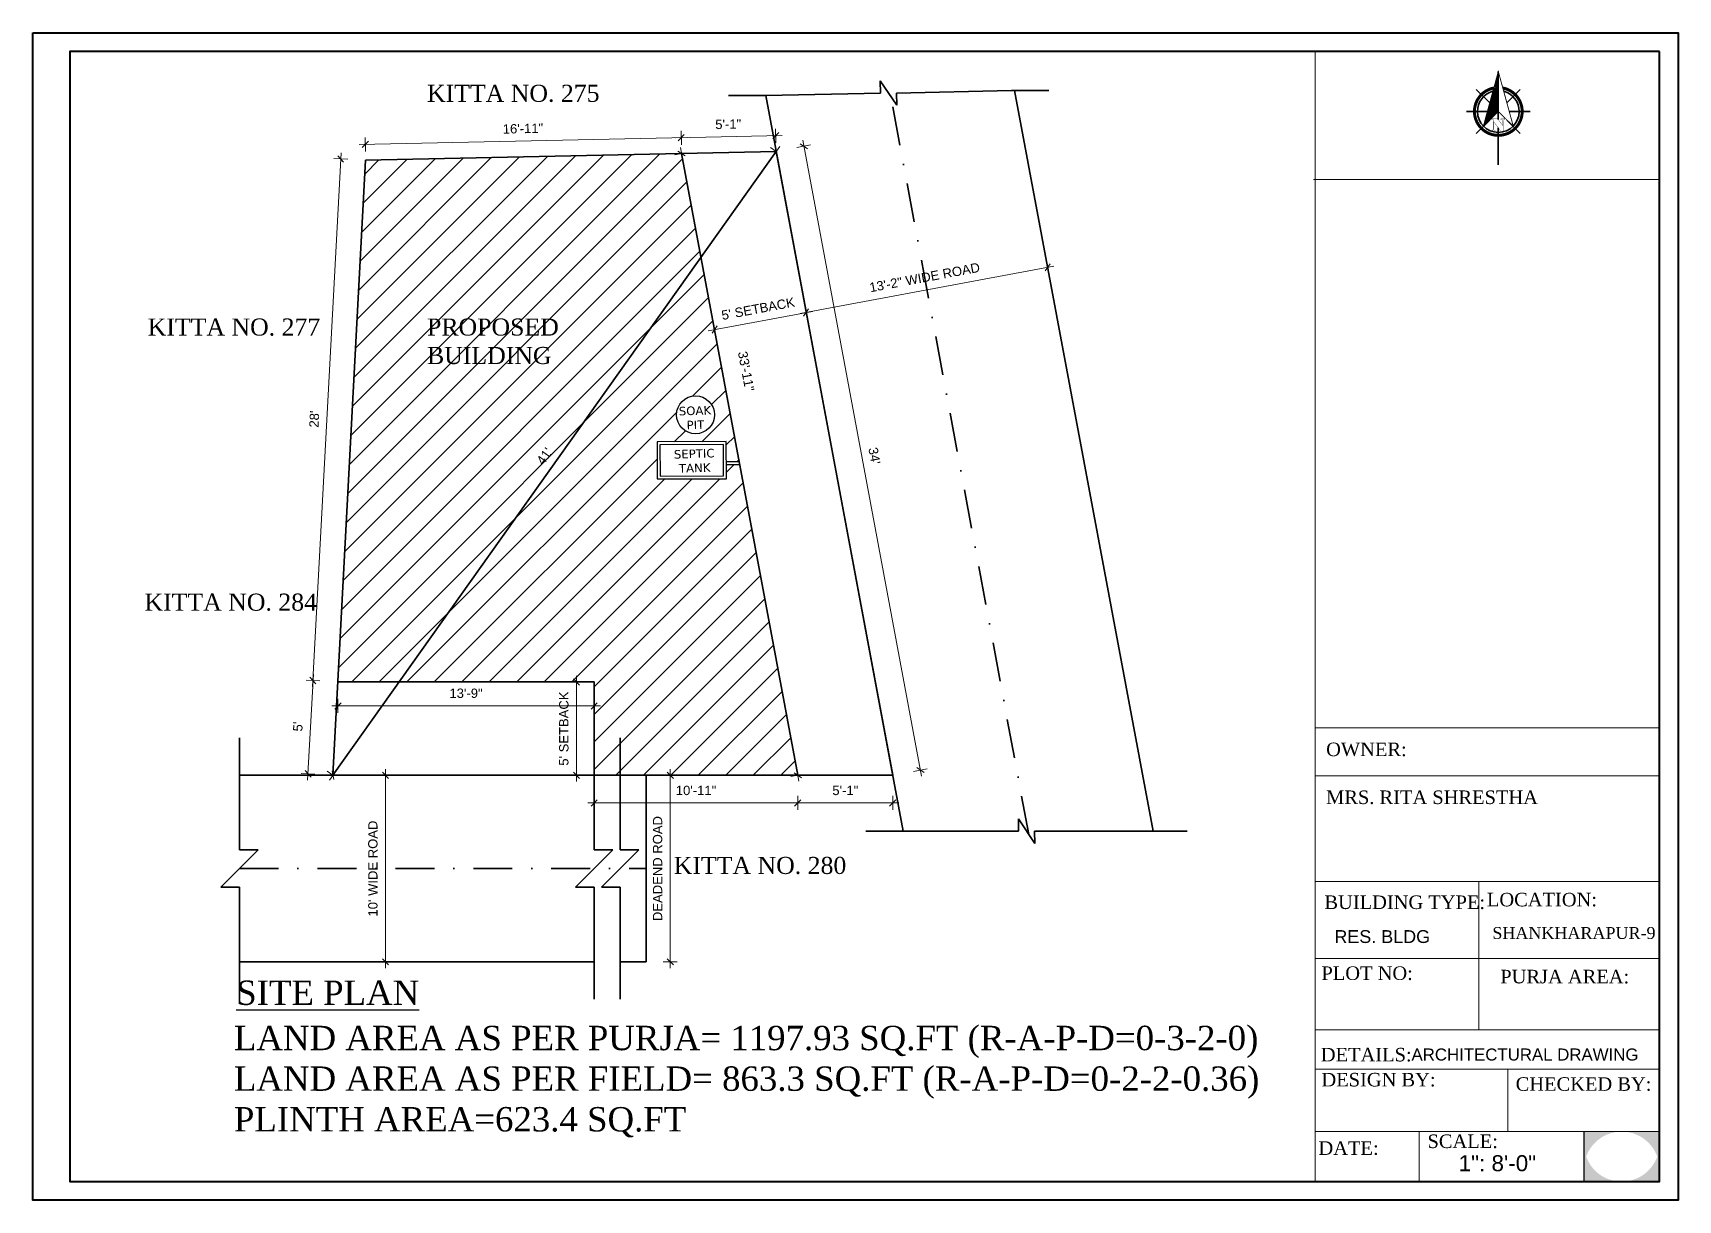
# Model space of a CAD drawing. Header units: inches. Extents: x 45643 to 67490, y -6777 to -1282.
# Drawn here: x 57982 to 59040, y -6777 to -6026 of the extents above; entities that cross this region are included whole.
import ezdxf

# ---------------------------------------------------------------- set-up
doc = ezdxf.new("R2010")
doc.units = ezdxf.units.IN
doc.header["$MEASUREMENT"] = 0
doc.linetypes.add('DASHDOT', pattern=[1, 0.5, -0.25, 0, -0.25])
for name, color, linetype, lineweight in [('A_Title Text', 105, 'Continuous', 60), ('DW-SEC', 24, 'Continuous', 25), ('ELEVATION', 6, 'Continuous', 30), ('REBARS', 50, 'Continuous', 20), ('Siteplan', 7, 'Continuous', 30), ('Text', 7, 'Continuous', 9)]:
    doc.layers.add(name, color=color, linetype=linetype, lineweight=lineweight)
doc.layers.add('DIMENTION', color=8, linetype='Continuous')
doc.layers.add('Normal Wall', color=7, linetype='Continuous', lineweight=35, true_color=0xffaf89)
doc.layers.add('Rear Wall', color=7, linetype='Continuous', lineweight=20, true_color=0xd4e480)
doc.styles.add('Arial', font='arial.ttf')
doc.styles.get("Standard").update_dxf_attribs({"font": 'times.ttf'})
doc.styles.add('SwissBT', font='swiss.ttf', dxfattribs={"height": 12})
doc.dimstyles.new('Sudeep', dxfattribs={"dimtxt": 6, "dimasz": 4, "dimexe": 4.5, "dimexo": 4.5, "dimgap": 5, "dimtad": 1, "dimdec": 0, "dimlunit": 4, "dimtxsty": 'Arial', "dimblk": 'OBLIQUE', "dimcen": 250, "dimdle": 4, "dimclrd": 86, "dimclre": 5, "dimclrt": 1, "dimadec": 0, "dimazin": 0, "dimtfac": 1, "dimtdec": 0, "dimtix": 1, "dimtmove": 1, "dimatfit": 3, "dimldrblk": 'OBLIQUE', "dimfxl": 4.5, "dimfxlon": 1, "dimfrac": 2, "dimlwd": 15, "dimlwe": 13, "dimarcsym": 0})

# ---------------------------------------------------------------- blocks, each defined once
blk = doc.blocks.new('*X798')
at = {"color": 0}
for p, q in [((145.96, -414.6), (147.62, -412.94)), ((146.16, -413.87), (147.62, -412.41)), ((146.36, -413.14), (147.62, -411.88)), ((146.55, -412.41), (147.62, -411.35)), ((146.75, -411.68), (147.62, -410.82)), ((146.95, -410.95), (147.62, -410.29)), ((147.15, -410.22), (147.62, -409.76)), ((147.35, -409.49), (147.62, -409.23)), ((147.55, -408.76), (147.62, -408.7)), ((143.76, -422.63), (147.62, -418.77)), ((143.96, -421.9), (147.62, -418.24)), ((144.16, -421.17), (147.62, -417.71)), ((144.36, -420.44), (147.62, -417.18)), ((144.56, -419.71), (147.62, -416.65)), ((144.76, -418.98), (147.62, -416.12)), ((144.96, -418.25), (147.62, -415.59)), ((145.16, -417.52), (147.62, -415.06)), ((145.36, -416.79), (147.62, -414.53)), ((145.56, -416.06), (147.62, -414)), ((145.76, -415.33), (147.62, -413.47)), ((142.76, -426.28), (147.62, -421.42)), ((142.96, -425.55), (147.62, -420.89)), ((143.16, -424.82), (147.62, -420.36)), ((143.36, -424.09), (147.62, -419.83)), ((143.56, -423.36), (147.62, -419.3))]:
    blk.add_line(p, q, dxfattribs=at)
blk = doc.blocks.new('NORTH_15')
for p, q in [((-2.87, 2.87), (-7.37, 7.37)), ((0, 3.66), (0, 10.62)), ((2.87, 2.87), (7.37, 7.37)), ((-13.37, 0), (2.72, 0)), ((5.49, 0), (17.83, 0)), ((-2.87, -2.87), (-7.37, -7.37)), ((0, -3.66), (0, -10.62)), ((2.87, -2.87), (7.37, -7.37))]:
    blk.add_line(p, q)
at = {"const_width": 1}
for points in [[(0, -8, 1), (0, 8, 0.359415), (-7.86, 1.52, 1)], [(-7.86, -1.52, 0.359415), (0, -8, 1)]]:
    blk.add_lwpolyline(points, format="xyb", dxfattribs=at)
for points, const_width in [([(4.96, -5.01), (-13.37, 0), (4.9, 5), (0, 0), (4.96, -5.01)], 0.3), ([(5.93, -1.55), (6, -1.55), (6.07, -1.54), (6.13, -1.53), (6.17, -1.52), (6.22, -1.51), (6.26, -1.49), (6.28, -1.47), (6.3, -1.45), (6.32, -1.42), (6.33, -1.39), (6.35, -1.34), (6.36, -1.29), (6.37, -1.23), (6.38, -1.16), (6.38, -1.08), (6.38, -1), (6.54, -1), (6.54, -2.34), (6.38, -2.34), (6.38, -2.3), (6.38, -2.23), (6.38, -2.16), (6.37, -2.09), (6.36, -2.04), (6.35, -1.99), (6.33, -1.95), (6.32, -1.91), (6.3, -1.88), (6.28, -1.86), (6.26, -1.83), (6.22, -1.81), (6.18, -1.8), (6.13, -1.78), (6.07, -1.77), (6.01, -1.76), (5.95, -1.76), (2.66, -1.76), (2.66, -2.34), (2.5, -2.34), (2.5, -0.16), (4.71, 1.44), (3.14, 1.44), (3.07, 1.44), (3, 1.43), (2.94, 1.42), (2.89, 1.41), (2.85, 1.4), (2.81, 1.38), (2.78, 1.36), (2.76, 1.34), (2.74, 1.31), (2.72, 1.27), (2.7, 1.22), (2.69, 1.17), (2.68, 1.11), (2.67, 1.04), (2.66, 0.97), (2.66, 0.89), (2.66, 0.87), (2.5, 0.87), (2.5, 2.21), (2.66, 2.21), (2.66, 2.17), (2.66, 2.09), (2.67, 2.03), (2.68, 1.97), (2.69, 1.91), (2.7, 1.86), (2.71, 1.82), (2.73, 1.78), (2.75, 1.76), (2.77, 1.74), (2.8, 1.72), (2.85, 1.7), (2.89, 1.68), (2.94, 1.67), (3, 1.66), (3.07, 1.66), (3.14, 1.66), (6.54, 1.66), (6.54, 0.75), (3.33, -1.55), (5.93, -1.55), (5.93, -1.55)], 0.1)]:
    blk.add_lwpolyline(points, dxfattribs=dict(const_width=const_width))
for start, end in [(90, 164.973), (270, 90), (195.027, 270)]:
    blk.add_arc((0, 0), 7, start, end)
at = {"rotation": 90}
blk.add_blockref('*X798', (-421.89, -147.62), dxfattribs=at)
blk = doc.blocks.new('A$C0BDB7EE9')
at = {"layer": 'Siteplan', "xscale": 2.999999999999779, "yscale": 2.999999999999779, "zscale": 2.999999999999779, "rotation": 247.8612575918487}
blk.add_blockref('NORTH_15', (20.2, 49.5), dxfattribs=at)
blk = doc.blocks.new('A$C327B4BBD')
at = {"layer": 'DIMENTION', "ltscale": 0.3, "xscale": 1.171875000000082, "yscale": 1.171875000000082, "zscale": 1.171875000000082, "rotation": 112.1387424081494}
blk.add_blockref('A$C0BDB7EE9', (16.1, 0), dxfattribs=at)
blk = doc.blocks.new('_Oblique')
at = {"color": 0, "linetype": 'ByBlock', "lineweight": -2}
blk.add_line((-0.5, -0.5), (0.5, 0.5), dxfattribs=at)
blk = doc.blocks.new('*D809')
at = {"layer": 'A_Title Text', "color": 86, "lineweight": 15, "transparency": 16777216}
blk.add_line((58403, -6093.7), (58191.8, -6098.2), dxfattribs=at)
at = {"layer": 'A_Title Text', "color": 5, "lineweight": 13, "transparency": 16777216}
for p, q in [((58195.9, -6102.6), (58195.7, -6093.6)), ((58399.1, -6098.3), (58398.9, -6089.3))]:
    blk.add_line(p, q, dxfattribs=at)
at = {"layer": 'Defpoints', "color": 0, "transparency": 16777216}
for p in [(58195.8, -6098.1), (58399.2, -6103.9), (58196, -6108.2)]:
    blk.add_point(p, dxfattribs=at)
at = {"layer": 'A_Title Text', "color": 86, "lineweight": 15, "transparency": 16777216, "xscale": 4, "yscale": 4, "zscale": 4}
for p, rotation in [((58399, -6093.8), 1.217139986731945), ((58195.8, -6098.1), 181.2171399867319)]:
    blk.add_blockref('_Oblique', p, dxfattribs=dict(at, rotation=rotation))
at = {"layer": 'A_Title Text', "color": 1, "transparency": 16777216, "insert": (58297.2, -6087.9), "char_height": 6, "attachment_point": 5, "rotation": 1.2171, "style": 'Arial'}
blk.add_mtext('16\'-11"', dxfattribs=at)
blk = doc.blocks.new('*D810')
at = {"layer": 'A_Title Text', "color": 86, "lineweight": 15, "transparency": 16777216}
blk.add_line((58395, -6093.9), (58463.8, -6092.4), dxfattribs=at)
at = {"layer": 'A_Title Text', "color": 5, "lineweight": 13, "transparency": 16777216}
for p, q in [((58399.1, -6098.3), (58398.9, -6089.3)), ((58459.9, -6097), (58459.7, -6088))]:
    blk.add_line(p, q, dxfattribs=at)
at = {"layer": 'Defpoints', "color": 0, "transparency": 16777216}
for p in [(58459.8, -6092.5), (58399.2, -6103.9), (58460, -6102.6)]:
    blk.add_point(p, dxfattribs=at)
at = {"layer": 'A_Title Text', "color": 86, "lineweight": 15, "transparency": 16777216, "xscale": 4, "yscale": 4, "zscale": 4}
for p, rotation in [((58399, -6093.8), 181.2171399867103), ((58459.8, -6092.5), 1.217139986710271)]:
    blk.add_blockref('_Oblique', p, dxfattribs=dict(at, rotation=rotation))
at = {"layer": 'A_Title Text', "color": 1, "transparency": 16777216, "insert": (58429.2, -6085.1), "char_height": 6, "attachment_point": 5, "rotation": 1.2171, "style": 'Arial'}
blk.add_mtext('5\'-1"', dxfattribs=at)
blk = doc.blocks.new('*D811')
at = {"layer": 'A_Title Text', "color": 86, "lineweight": 15, "transparency": 16777216}
blk.add_line((58161.9, -6446.8), (58180.2, -6103.4), dxfattribs=at)
at = {"layer": 'A_Title Text', "color": 5, "lineweight": 13, "transparency": 16777216}
for p, q in [((58184.5, -6107.6), (58175.5, -6107.1)), ((58166.6, -6443), (58157.7, -6442.6))]:
    blk.add_line(p, q, dxfattribs=at)
at = {"layer": 'Defpoints', "color": 0, "transparency": 16777216}
for p in [(58180, -6107.4), (58196, -6108.2), (58178.2, -6443.7)]:
    blk.add_point(p, dxfattribs=at)
at = {"layer": 'A_Title Text', "color": 86, "lineweight": 15, "transparency": 16777216, "xscale": 4, "yscale": 4, "zscale": 4}
for p, rotation in [((58180, -6107.4), 86.9515310710688), ((58162.1, -6442.8), 266.9515310710688)]:
    blk.add_blockref('_Oblique', p, dxfattribs=dict(at, rotation=rotation))
at = {"layer": 'A_Title Text', "color": 1, "transparency": 16777216, "insert": (58163, -6274.7), "char_height": 6, "attachment_point": 5, "rotation": 86.9515, "style": 'Arial'}
blk.add_mtext("28'", dxfattribs=at)
blk = doc.blocks.new('*D812')
at = {"layer": 'A_Title Text', "color": 5, "lineweight": 13, "transparency": 16777216}
for p, q in [((58166.6, -6443), (58157.7, -6442.6)), ((58163.4, -6503), (58154.5, -6502.6))]:
    blk.add_line(p, q, dxfattribs=at)
at = {"layer": 'A_Title Text', "color": 86, "lineweight": 15, "transparency": 16777216}
blk.add_line((58162.4, -6438.8), (58158.7, -6506.8), dxfattribs=at)
at = {"layer": 'Defpoints', "color": 0, "transparency": 16777216}
for p in [(58178.2, -6443.7), (58159, -6502.8), (58175, -6503.7)]:
    blk.add_point(p, dxfattribs=at)
at = {"layer": 'A_Title Text', "color": 86, "lineweight": 15, "transparency": 16777216, "xscale": 4, "yscale": 4, "zscale": 4}
for p, rotation in [((58162.1, -6442.8), 86.95153107111452), ((58159, -6502.8), 266.9515310711146)]:
    blk.add_blockref('_Oblique', p, dxfattribs=dict(at, rotation=rotation))
at = {"layer": 'A_Title Text', "color": 1, "transparency": 16777216, "insert": (58152.5, -6472.4), "char_height": 6, "attachment_point": 5, "rotation": 86.9515, "style": 'Arial'}
blk.add_mtext("5'", dxfattribs=at)
blk = doc.blocks.new('*D813')
at = {"layer": 'A_Title Text', "color": 86, "lineweight": 15, "transparency": 16777216}
blk.add_line((58174.2, -6459.1), (58347, -6459.1), dxfattribs=at)
at = {"layer": 'A_Title Text', "color": 5, "lineweight": 13, "transparency": 16777216}
for p, q in [((58178.2, -6454.6), (58178.2, -6463.6)), ((58343, -6454.6), (58343, -6463.6))]:
    blk.add_line(p, q, dxfattribs=at)
at = {"layer": 'Defpoints', "color": 0, "transparency": 16777216}
for p in [(58178.2, -6443.7), (58343, -6443.7), (58343, -6459.1)]:
    blk.add_point(p, dxfattribs=at)
at = {"layer": 'A_Title Text', "color": 86, "lineweight": 15, "transparency": 16777216, "xscale": 4, "yscale": 4, "zscale": 4, "rotation": 180}
blk.add_blockref('_Oblique', (58178.2, -6459.1), dxfattribs=at)
at = {"layer": 'A_Title Text', "color": 86, "lineweight": 15, "transparency": 16777216, "xscale": 4, "yscale": 4, "zscale": 4}
blk.add_blockref('_Oblique', (58343, -6459.1), dxfattribs=at)
at = {"layer": 'A_Title Text', "color": 1, "transparency": 16777216, "insert": (58260.6, -6451), "char_height": 6, "attachment_point": 5, "style": 'Arial'}
blk.add_mtext('13\'-9"', dxfattribs=at)
blk = doc.blocks.new('*D814')
at = {"layer": 'A_Title Text', "color": 86, "lineweight": 15, "transparency": 16777216}
blk.add_line((58331.6, -6439.7), (58331.6, -6507.7), dxfattribs=at)
at = {"layer": 'A_Title Text', "color": 5, "lineweight": 13, "transparency": 16777216}
for p, q in [((58336.1, -6443.7), (58327.1, -6443.7)), ((58336.1, -6503.7), (58327.1, -6503.7))]:
    blk.add_line(p, q, dxfattribs=at)
at = {"layer": 'Defpoints', "color": 0, "transparency": 16777216}
for p in [(58343, -6443.7), (58331.6, -6503.7), (58343, -6503.7)]:
    blk.add_point(p, dxfattribs=at)
at = {"layer": 'A_Title Text', "color": 86, "lineweight": 15, "transparency": 16777216, "xscale": 4, "yscale": 4, "zscale": 4}
for p, rotation in [((58331.6, -6443.7), 90), ((58331.6, -6503.7), 270)]:
    blk.add_blockref('_Oblique', p, dxfattribs=dict(at, rotation=rotation))
at = {"layer": 'A_Title Text', "color": 1, "transparency": 16777216, "insert": (58323.5, -6473.7), "char_height": 6, "width": 112.436, "attachment_point": 5, "rotation": 90, "style": 'Arial'}
blk.add_mtext("5' SETBACK", dxfattribs=at)
blk = doc.blocks.new('*D803')
at = {"layer": 'A_Title Text', "color": 5, "lineweight": 13, "transparency": 16777216}
for p, q in [((58343, -6517), (58343, -6526)), ((58473.9, -6517), (58473.9, -6526))]:
    blk.add_line(p, q, dxfattribs=at)
at = {"layer": 'A_Title Text', "color": 86, "lineweight": 15, "transparency": 16777216}
blk.add_line((58339, -6521.5), (58477.9, -6521.5), dxfattribs=at)
at = {"layer": 'Defpoints', "color": 0, "transparency": 16777216}
for p in [(58343, -6503.7), (58473.9, -6503.7), (58473.9, -6521.5)]:
    blk.add_point(p, dxfattribs=at)
at = {"layer": 'A_Title Text', "color": 86, "lineweight": 15, "transparency": 16777216, "xscale": 4, "yscale": 4, "zscale": 4, "rotation": 180}
blk.add_blockref('_Oblique', (58343, -6521.5), dxfattribs=at)
at = {"layer": 'A_Title Text', "color": 86, "lineweight": 15, "transparency": 16777216, "xscale": 4, "yscale": 4, "zscale": 4}
blk.add_blockref('_Oblique', (58473.9, -6521.5), dxfattribs=at)
at = {"layer": 'A_Title Text', "color": 1, "transparency": 16777216, "insert": (58408.5, -6513.5), "char_height": 6, "attachment_point": 5, "style": 'Arial'}
blk.add_mtext('10\'-11"', dxfattribs=at)
blk = doc.blocks.new('*D815')
at = {"layer": 'A_Title Text', "color": 5, "lineweight": 13, "transparency": 16777216}
for p, q in [((58473.9, -6517), (58473.9, -6526)), ((58535, -6517), (58535, -6526))]:
    blk.add_line(p, q, dxfattribs=at)
at = {"layer": 'A_Title Text', "color": 86, "lineweight": 15, "transparency": 16777216}
blk.add_line((58469.9, -6521.5), (58539, -6521.5), dxfattribs=at)
at = {"layer": 'Defpoints', "color": 0, "transparency": 16777216}
for p in [(58473.9, -6503.7), (58535, -6503.7), (58535, -6521.5)]:
    blk.add_point(p, dxfattribs=at)
at = {"layer": 'A_Title Text', "color": 86, "lineweight": 15, "transparency": 16777216, "xscale": 4, "yscale": 4, "zscale": 4, "rotation": 180}
blk.add_blockref('_Oblique', (58473.9, -6521.5), dxfattribs=at)
at = {"layer": 'A_Title Text', "color": 86, "lineweight": 15, "transparency": 16777216, "xscale": 4, "yscale": 4, "zscale": 4}
blk.add_blockref('_Oblique', (58535, -6521.5), dxfattribs=at)
at = {"layer": 'A_Title Text', "color": 1, "transparency": 16777216, "insert": (58504.5, -6513.5), "char_height": 6, "attachment_point": 5, "style": 'Arial'}
blk.add_mtext('5\'-1"', dxfattribs=at)
blk = doc.blocks.new('*D804')
at = {"layer": 'A_Title Text', "color": 5, "lineweight": 13, "transparency": 16777216}
for p, q in [((58473.4, -6100.1), (58482.2, -6098.4)), ((58548.4, -6501.2), (58557.2, -6499.5))]:
    blk.add_line(p, q, dxfattribs=at)
at = {"layer": 'A_Title Text', "color": 86, "lineweight": 15, "transparency": 16777216}
blk.add_line((58477.1, -6095.3), (58553.5, -6504.3), dxfattribs=at)
at = {"layer": 'Defpoints', "color": 0, "transparency": 16777216}
for p in [(58460, -6102.6), (58535, -6503.7), (58552.8, -6500.3)]:
    blk.add_point(p, dxfattribs=at)
at = {"layer": 'A_Title Text', "color": 86, "lineweight": 15, "transparency": 16777216, "xscale": 4, "yscale": 4, "zscale": 4}
for p, rotation in [((58477.8, -6099.3), 100.5925493306747), ((58552.8, -6500.3), 280.5925493306747)]:
    blk.add_blockref('_Oblique', p, dxfattribs=dict(at, rotation=rotation))
at = {"layer": 'A_Title Text', "color": 1, "transparency": 16777216, "insert": (58523.2, -6298.3), "char_height": 6, "attachment_point": 5, "rotation": 280.5925, "style": 'Arial'}
blk.add_mtext("34'", dxfattribs=at)
blk = doc.blocks.new('*D805')
at = {"layer": 'A_Title Text', "color": 5, "lineweight": 13, "transparency": 16777216}
for p, q in [((58399.2, -6103.9), (58394.8, -6104.7)), ((58473.9, -6503.7), (58469.5, -6504.5))]:
    blk.add_line(p, q, dxfattribs=at)
at = {"layer": 'A_Title Text', "color": 86, "lineweight": 15, "transparency": 16777216}
blk.add_line((58474.7, -6507.6), (58398.5, -6100), dxfattribs=at)
at = {"layer": 'Defpoints', "color": 0, "transparency": 16777216}
for p in [(58399.2, -6103.9), (58399.2, -6103.9), (58473.9, -6503.7)]:
    blk.add_point(p, dxfattribs=at)
at = {"layer": 'A_Title Text', "color": 86, "lineweight": 15, "transparency": 16777216, "xscale": 4, "yscale": 4, "zscale": 4}
for p, rotation in [((58399.2, -6103.9), 100.5925493306756), ((58473.9, -6503.7), 280.5925493306756)]:
    blk.add_blockref('_Oblique', p, dxfattribs=dict(at, rotation=rotation))
at = {"layer": 'A_Title Text', "color": 1, "transparency": 16777216, "insert": (58440.7, -6243.9), "char_height": 6, "attachment_point": 5, "rotation": 280.5925, "style": 'Arial'}
blk.add_mtext('33\'-11"', dxfattribs=at)
blk = doc.blocks.new('*D806')
at = {"layer": 'A_Title Text', "color": 86, "lineweight": 15, "transparency": 16777216}
blk.add_line((58172.7, -6506.9), (58462.3, -6099.3), dxfattribs=at)
at = {"layer": 'A_Title Text', "color": 5, "lineweight": 13, "transparency": 16777216}
for p, q in [((58460, -6102.6), (58456.3, -6100)), ((58175, -6503.7), (58171.3, -6501))]:
    blk.add_line(p, q, dxfattribs=at)
at = {"layer": 'Defpoints', "color": 0, "transparency": 16777216}
for p in [(58460, -6102.6), (58460, -6102.6), (58175, -6503.7)]:
    blk.add_point(p, dxfattribs=at)
at = {"layer": 'A_Title Text', "color": 86, "lineweight": 15, "transparency": 16777216, "xscale": 4, "yscale": 4, "zscale": 4}
for p, rotation in [((58460, -6102.6), 54.60090531326018), ((58175, -6503.7), 234.6009053132602)]:
    blk.add_blockref('_Oblique', p, dxfattribs=dict(at, rotation=rotation))
at = {"layer": 'A_Title Text', "color": 1, "transparency": 16777216, "insert": (58311, -6298.5), "char_height": 6, "attachment_point": 5, "rotation": 54.6009, "style": 'Arial'}
blk.add_mtext("41'", dxfattribs=at)
blk = doc.blocks.new('*D807')
at = {"layer": 'A_Title Text', "color": 5, "lineweight": 13, "transparency": 16777216}
for p, q in [((58213.3, -6503.7), (58204.3, -6503.7)), ((58213.3, -6623.7), (58204.3, -6623.7))]:
    blk.add_line(p, q, dxfattribs=at)
at = {"layer": 'A_Title Text', "color": 86, "lineweight": 15, "transparency": 16777216}
blk.add_line((58208.8, -6499.7), (58208.8, -6627.7), dxfattribs=at)
at = {"layer": 'Defpoints', "color": 0, "transparency": 16777216}
for p in [(58245.7, -6503.7), (58208.8, -6623.7), (58229, -6623.7)]:
    blk.add_point(p, dxfattribs=at)
at = {"layer": 'A_Title Text', "color": 86, "lineweight": 15, "transparency": 16777216, "xscale": 4, "yscale": 4, "zscale": 4}
for p, rotation in [((58208.8, -6503.7), 90), ((58208.8, -6623.7), 270)]:
    blk.add_blockref('_Oblique', p, dxfattribs=dict(at, rotation=rotation))
at = {"layer": 'A_Title Text', "color": 1, "transparency": 16777216, "insert": (58200.7, -6563.7), "char_height": 6, "width": 68.185, "attachment_point": 5, "rotation": 90, "style": 'Arial'}
blk.add_mtext("10' WIDE ROAD", dxfattribs=at)
blk = doc.blocks.new('*D802')
at = {"layer": 'A_Title Text', "color": 86, "lineweight": 15, "transparency": 16777216}
blk.add_line((58475.4, -6206.8), (58638.6, -6176.3), dxfattribs=at)
at = {"layer": 'A_Title Text', "color": 5, "lineweight": 13, "transparency": 16777216}
for p, q in [((58633.8, -6172.6), (58635.5, -6181.5)), ((58478.5, -6201.7), (58480.2, -6210.5))]:
    blk.add_line(p, q, dxfattribs=at)
at = {"layer": 'Defpoints', "color": 0, "transparency": 16777216}
for p in [(58615.3, -6073.6), (58460, -6102.6), (58634.6, -6177.1)]:
    blk.add_point(p, dxfattribs=at)
at = {"layer": 'A_Title Text', "color": 86, "lineweight": 15, "transparency": 16777216, "xscale": 4, "yscale": 4, "zscale": 4}
for p, rotation in [((58634.6, -6177.1), 10.59254933067301), ((58479.3, -6206.1), 190.592549330673)]:
    blk.add_blockref('_Oblique', p, dxfattribs=dict(at, rotation=rotation))
at = {"layer": 'A_Title Text', "color": 1, "transparency": 16777216, "insert": (58555.5, -6183.6), "char_height": 6, "width": 94.95, "attachment_point": 5, "rotation": 10.5925, "style": 'Arial'}
blk.add_mtext('13\'-2" WIDE ROAD', dxfattribs=at)
blk = doc.blocks.new('*D808')
at = {"layer": 'A_Title Text', "color": 86, "lineweight": 15, "transparency": 16777216}
blk.add_line((58416.4, -6217.9), (58483.3, -6205.4), dxfattribs=at)
at = {"layer": 'A_Title Text', "color": 5, "lineweight": 13, "transparency": 16777216}
for p, q in [((58478.5, -6201.7), (58480.2, -6210.5)), ((58419.5, -6212.7), (58421.2, -6221.6))]:
    blk.add_line(p, q, dxfattribs=at)
at = {"layer": 'Defpoints', "color": 0, "transparency": 16777216}
for p in [(58470.6, -6159.6), (58411.7, -6170.6), (58479.3, -6206.1)]:
    blk.add_point(p, dxfattribs=at)
at = {"layer": 'A_Title Text', "color": 86, "lineweight": 15, "transparency": 16777216, "xscale": 4, "yscale": 4, "zscale": 4}
for p, rotation in [((58479.3, -6206.1), 10.59254933067322), ((58420.4, -6217.1), 190.5925493306733)]:
    blk.add_blockref('_Oblique', p, dxfattribs=dict(at, rotation=rotation))
at = {"layer": 'A_Title Text', "color": 1, "transparency": 16777216, "insert": (58448.4, -6203.7), "char_height": 6, "width": 53.958, "attachment_point": 5, "rotation": 10.5925, "style": 'Arial'}
blk.add_mtext("5' SETBACK", dxfattribs=at)
blk = doc.blocks.new('*D816')
at = {"layer": 'A_Title Text', "color": 5, "lineweight": 13, "transparency": 16777216}
for p, q in [((58396.4, -6503.7), (58387.4, -6503.7)), ((58396.4, -6623.7), (58387.4, -6623.7))]:
    blk.add_line(p, q, dxfattribs=at)
at = {"layer": 'A_Title Text', "color": 86, "lineweight": 15, "transparency": 16777216}
blk.add_line((58391.9, -6499.7), (58391.9, -6627.7), dxfattribs=at)
at = {"layer": 'Defpoints', "color": 0, "transparency": 16777216}
for p in [(58428.9, -6503.7), (58391.9, -6623.7), (58412.1, -6623.7)]:
    blk.add_point(p, dxfattribs=at)
at = {"layer": 'A_Title Text', "color": 86, "lineweight": 15, "transparency": 16777216, "xscale": 4, "yscale": 4, "zscale": 4}
for p, rotation in [((58391.9, -6503.7), 90), ((58391.9, -6623.7), 270)]:
    blk.add_blockref('_Oblique', p, dxfattribs=dict(at, rotation=rotation))
at = {"layer": 'A_Title Text', "color": 1, "transparency": 16777216, "insert": (58383.8, -6563.7), "char_height": 6, "width": 68.185, "attachment_point": 5, "rotation": 90, "style": 'Arial'}
blk.add_mtext('DEADEND ROAD', dxfattribs=at)

msp = doc.modelspace()

# ---------------------------------------------------------------- hatches: boundary and pattern name
msp.add_hatch(color=0).paths.add_polyline_path([(59028.1, -6732.8), (59003.8, -6732.8, -0.414214), (59028.1, -6757.2)])
at = {"layer": 'DW-SEC'}
h = msp.add_hatch(dxfattribs=at)
h.set_pattern_fill('ANSI31', color=256, scale=100)
h.set_pattern_definition([(45, (-7160.578, -6949.71), (-8.8388348, 8.8388348), [])])
h.paths.add_polyline_path([(58436.6, -6303.8), (58428, -6303.8), (58428, -6313), (58383.5, -6313.2), (58383.4, -6289.4), (58427.9, -6289.1), (58428, -6301.9), (58436.2, -6301.9), (58411.7, -6170.6), (58217.6, -6443.7), (58343, -6443.7), (58343, -6503.7), (58473.9, -6503.7)])
h.paths.add_polyline_path([(58396.1, -6271.9, -1), (58420.4, -6271.9, -1)], flags=16)
h.paths.add_polyline_path([(58196, -6108.2), (58178.2, -6443.7), (58217.6, -6443.7), (58411.7, -6170.6), (58399.2, -6103.9)])
h.paths.add_polyline_path([(58396, -6284.6), (58420.2, -6283.8), (58419.5, -6262.7), (58395.3, -6263.5)], flags=24)
h.paths.add_polyline_path([(58312.1, -6307.7), (58320.2, -6296.3), (58310.1, -6289.2), (58302.1, -6300.5)], flags=24)
h.paths.add_polyline_path([(58232.5, -6245.5), (58320.8, -6245.5), (58320.8, -6203.8), (58232.5, -6203.8)], flags=24)
at = {"layer": 'Text'}
for points in [[(59003.8, -6732.8), (58979.5, -6732.8), (58979.5, -6757.2, -0.414214)], [(59003.8, -6732.8), (58979.5, -6732.8), (58979.5, -6757.2, -0.414214)], [(59028.1, -6732.8), (59003.8, -6732.8, -0.414214), (59028.1, -6757.2)], [(58979.5, -6740.7), (58979.5, -6765), (59003.8, -6765, -0.414214)], [(58979.5, -6740.7), (58979.5, -6765), (59003.8, -6765, -0.414214)], [(59028.1, -6740.7, -0.414214), (59003.8, -6765), (59028.1, -6765)], [(59028.1, -6740.7, -0.414214), (59003.8, -6765), (59028.1, -6765)]]:
    msp.add_hatch(color=0, dxfattribs=at).paths.add_polyline_path(points)

# ---------------------------------------------------------------- linework, layer by layer
at = {"color": 4, "ltscale": 5}
for p, q in [((58428, -6301.9), (58436.2, -6301.9)), ((58428, -6303.8), (58436.6, -6303.8))]:
    msp.add_line(p, q, dxfattribs=at)
at = {"color": 0}
msp.add_line((58979.5, -6732.8), (58979.5, -6765), dxfattribs=at)
msp.add_line((58979.5, -6732.8), (58979.5, -6765), dxfattribs=at)
at = {"color": 4, "ltscale": 5}
for points in [[(58383.5, -6313.2), (58428, -6313), (58427.9, -6289.1), (58383.4, -6289.4)], [(58385.4, -6311.4), (58426.2, -6311.2), (58426.1, -6291), (58385.3, -6291.2)]]:
    msp.add_lwpolyline(points, close=True, dxfattribs=at)
msp.add_circle((58408.2, -6271.9), 12.2, dxfattribs=at)
at = {"layer": 'ELEVATION'}
for p, q in [((58527, -6057.2), (58537.6, -6072.9)), ((58527, -6057.2), (58527.2, -6065.2)), ((58453.3, -6066.7), (58429.3, -6066.7)), ((58453.3, -6066.7), (58527.2, -6065.2)), ((58541.7, -6539.7), (58453.3, -6066.7)), ((58537.5, -6065), (58611.4, -6063.4)), ((58537.6, -6072.9), (58537.5, -6065)), ((58611.4, -6063.4), (58635.4, -6063.4)), ((58702.5, -6539.7), (58613.4, -6063.4)), ((58175, -6503.7), (58460, -6102.6)), ((58196, -6108.2), (58460, -6102.6)), ((58473.9, -6503.7), (58399.2, -6103.9)), ((58178.2, -6443.7), (58343, -6443.7)), ((58343, -6443.7), (58343, -6503.7)), ((58115, -6503.7), (58115, -6479.7)), ((58343, -6503.7), (58343, -6479.7)), ((58359.8, -6503.7), (58359.8, -6479.7)), ((58115, -6503.7), (58376.5, -6503.7)), ((58115, -6503.7), (58115, -6551.7)), ((58343, -6503.7), (58535, -6503.7)), ((58343, -6503.7), (58343, -6551.7)), ((58359.8, -6503.7), (58359.8, -6551.7)), ((58376.5, -6623.7), (58376.5, -6503.7)), ((58615.8, -6531.8), (58626.4, -6547.5)), ((58615.8, -6531.8), (58615.9, -6539.7)), ((58541.7, -6539.7), (58517.7, -6539.7)), ((58541.7, -6539.7), (58615.9, -6539.7)), ((58626.2, -6539.7), (58700.4, -6539.7)), ((58626.4, -6547.5), (58626.2, -6539.7)), ((58700.4, -6539.7), (58724.4, -6539.7)), ((58103, -6575.7), (58127, -6551.7)), ((58127, -6551.7), (58115, -6551.7)), ((58331, -6575.7), (58355, -6551.7)), ((58355, -6551.7), (58343, -6551.7)), ((58347.8, -6575.7), (58371.8, -6551.7)), ((58371.8, -6551.7), (58359.8, -6551.7)), ((58115, -6575.7), (58103, -6575.7)), ((58115, -6575.7), (58115, -6623.7)), ((58343, -6575.7), (58331, -6575.7)), ((58343, -6575.7), (58343, -6623.7)), ((58359.8, -6575.7), (58347.8, -6575.7)), ((58359.8, -6575.7), (58359.8, -6623.7)), ((58115, -6623.7), (58343, -6623.7)), ((58115, -6623.7), (58115, -6647.7)), ((58343, -6623.7), (58343, -6647.7)), ((58359.8, -6623.7), (58376.5, -6623.7)), ((58359.8, -6623.7), (58359.8, -6647.7))]:
    msp.add_line(p, q, dxfattribs=at)
at = {"layer": 'ELEVATION', "linetype": 'DASHDOT', "ltscale": 50}
for p, q in [((58622.5, -6541.7), (58533.7, -6067.1)), ((58115, -6563.7), (58376.5, -6563.7))]:
    msp.add_line(p, q, dxfattribs=at)
at = {"layer": 'ELEVATION'}
msp.add_lwpolyline([(58460, -6102.6), (58196, -6108.2), (58175, -6503.7), (58535, -6503.7)], close=True, dxfattribs=at)
at = {"layer": 'Normal Wall'}
for points in [[(57982, -6026.4), (59040, -6026.4), (59040, -6776.9), (57982, -6776.9)], [(57982, -6026.4), (59040, -6026.4), (59040, -6776.9), (57982, -6776.9)], [(59028.1, -6038.3), (58005.9, -6038.3), (58005.9, -6765), (59028.1, -6765)], [(59028.1, -6038.3), (58005.9, -6038.3), (58005.9, -6765), (59028.1, -6765)]]:
    msp.add_lwpolyline(points, close=True, dxfattribs=at)
at = {"layer": 'Rear Wall'}
for p, q in [((58806.7, -6482.5), (58806.7, -6038.3)), ((58805.5, -6120.6), (59028.1, -6120.6)), ((58806.7, -6473.3), (59028.1, -6473.3)), ((58806.7, -6473.3), (59028.1, -6473.3)), ((58806.7, -6473.3), (59028.1, -6473.3)), ((58806.7, -6473.3), (59028.1, -6473.3)), ((58806.7, -6504.1), (59028.1, -6504.1)), ((58806.7, -6504.1), (59028.1, -6504.1)), ((58806.7, -6572.1), (59028.1, -6572.1)), ((58806.7, -6572.1), (59028.1, -6572.1)), ((58912, -6572.1), (58912, -6658)), ((58912, -6572.1), (58912, -6667.3)), ((58806.7, -6621.6), (59028.1, -6621.6)), ((58806.7, -6621.6), (59028.1, -6621.6)), ((58806.7, -6667.3), (59028.1, -6667.3)), ((58806.7, -6692.7), (59028.1, -6692.7)), ((58806.7, -6692.7), (59028.1, -6692.7)), ((58930.6, -6732.8), (58930.6, -6692.7)), ((58930.6, -6732.8), (58930.6, -6692.7)), ((58806.7, -6732.8), (59028.1, -6732.8)), ((58806.7, -6732.8), (59028.1, -6732.8)), ((58873.5, -6732.8), (58873.5, -6765)), ((58873.5, -6732.8), (58873.5, -6765))]:
    msp.add_line(p, q, dxfattribs=at)
msp.add_lwpolyline([(58806.7, -6473.3), (59028.1, -6473.3), (59028.1, -6765), (58806.7, -6765)], close=True, dxfattribs=at)
msp.add_lwpolyline([(58806.7, -6473.3), (59028.1, -6473.3), (59028.1, -6765), (58806.7, -6765)], close=True, dxfattribs=at)

# ---------------------------------------------------------------- block references
at = {"layer": 'REBARS', "xscale": 0.5459999999999999, "yscale": 0.5459999999999999, "zscale": 0.5459999999999999, "rotation": 270}
msp.add_blockref('A$C327B4BBD', (58924.4, -6102.3), dxfattribs=at)

# ---------------------------------------------------------------- texts
at = {"color": 0}
for s, p in [('OWNER:', (58813.7, -6491.4)), ('LOCATION:', (58917.1, -6588))]:
    msp.add_text(s, height=8.7, dxfattribs=at).set_placement(p)
at = {"attachment_point": 1}
for s, insert, char_height, width in [('{\\fTimes New Roman|b0|i0|c0|p18;KITTA NO. 275}', (58235.5, -6059.7), 10.974, 118.989), ('{\\fTimes New Roman|b0|i0|c0|p18;KITTA NO. 277}', (58055.9, -6210), 10.974, 116.28), ('{\\fTimes New Roman|b0|i0|c0|p18;PROPOSED\\PBUILDING}', (58235.5, -6210), 10.974, 92.659), ('{\\fTimes New Roman|b0|i0|c0|p18;KITTA NO. 284}', (58053.8, -6386.9), 10.974, 113.157), ('{\\fTimes New Roman|b0|i0|c0|p18;KITTA NO. 280}', (58394.2, -6556.2), 10.974, 110.396), ('{\\fTimes New Roman|b0|i0|c0|p18;\\LSITE PLAN}', (58112.8, -6635.7), 15.677, 3988.78), ('{\\fTimes New Roman|b0|i0|c0|p18;LAND AREA AS PER PURJA= 1197.93 SQ.FT (R-A-P-D=0-3-2-0)\\PLAND AREA AS PER FIELD= 863.3 SQ.FT (R-A-P-D=0-2-2-0.36)\\PPLINTH AREA=623.4 SQ.FT}', (58111.3, -6664.8), 15.677, 732.507)]:
    msp.add_mtext(s, dxfattribs=dict(at, insert=insert, char_height=char_height, width=width))
at = {"color": 0, "char_height": 5.488, "width": 97.882, "attachment_point": 2, "rotation": 1.9353}
for s, insert in [('{\\fVerdana|b0|i0|c0|p34;SOAK \\PPIT}', (58407.7, -6266.5)), ('{\\fVerdana|b0|i0|c0|p34;SEPTIC \\PTANK}', (58407.2, -6294.2))]:
    msp.add_mtext(s, dxfattribs=dict(at, insert=insert))
at = {"layer": 'Text', "color": 0}
for s, height, p in [('OWNER:', 8.7, (58813.7, -6491.4)), ('MRS. RITA SHRESTHA', 8.704, (58813.7, -6522.2)), ('LOCATION:', 8.7, (58917.1, -6588)), ('CHECKED BY:', 8.704, (58935.6, -6706.6)), ('CHECKED BY:', 8.704, (58935.6, -6706.6)), ('DATE:', 8.7, (58808.8, -6747.8)), ('SCALE:', 8.7, (58878.9, -6743.4)), ('SCALE:', 8.7, (58878.9, -6743.4))]:
    msp.add_text(s, height=height, dxfattribs=at).set_placement(p)
at = {"layer": 'Text', "color": 0, "attachment_point": 1}
for s, insert, char_height, width in [('BUILDING TYPE:', (58812.6, -6581), 8.704, 148.555), ('BUILDING TYPE:', (58812.6, -6581), 8.704, 148.555), ('PLOT NO: ', (58810.7, -6626.6), 8.7, 138.027), ('PLOT NO: ', (58810.7, -6626.6), 8.7, 138.027), ('PURJA AREA:', (58925.7, -6628.8), 8.704, 197.582), ('PURJA AREA:', (58925.7, -6628.8), 8.704, 197.582), ('DETAILS: ', (58810.3, -6679), 8.7, 138.027), ('DESIGN BY:', (58810.7, -6695.1), 8.7, 138.027), ('DESIGN BY:', (58810.7, -6695.1), 8.7, 138.027)]:
    msp.add_mtext(s, dxfattribs=dict(at, insert=insert, char_height=char_height, width=width))
at = {"layer": 'Text', "color": 0, "linetype": 'ByBlock', "insert": (58920.6, -6601.3), "char_height": 7.671, "attachment_point": 1}
msp.add_mtext_dynamic_manual_height_columns('SHANKHARAPUR-9', width=381.035, gutter_width=1.53, heights=[0], dxfattribs=at)
at = {"layer": 'Text', "color": 0, "insert": (58819, -6603.3), "char_height": 8.26, "width": 163.214, "attachment_point": 1, "style": 'SwissBT'}
msp.add_mtext('RES. BLDG', dxfattribs=at)
msp.add_mtext('RES. BLDG', dxfattribs=at)
at = {"layer": 'Text', "color": 0, "linetype": 'ByBlock', "insert": (58868.6, -6679.4), "char_height": 7.74, "width": 268.532, "attachment_point": 1, "style": 'SwissBT'}
msp.add_mtext('ARCHITECTURAL DRAWING', dxfattribs=at)
at = {"layer": 'Text', "color": 0, "ltscale": 0.5, "insert": (58898.9, -6748), "char_height": 10.32, "width": 127.534, "attachment_point": 1, "style": 'SwissBT'}
msp.add_mtext('1": 8\'-0"', dxfattribs=at)
msp.add_mtext('1": 8\'-0"', dxfattribs=at)

# ---------------------------------------------------------------- dimensions: what is measured, and where the dimension line sits
at = {"layer": 'A_Title Text'}
for base, p1, p2, angle, picture, middle in [((58459.8, -6092.5), (58399.2, -6103.9), (58460, -6102.6), 1.2171, '*D810', (58429.2, -6085.1)), ((58159, -6502.8), (58178.2, -6443.7), (58175, -6503.7), 266.9515, '*D812', (58152.5, -6472.4))]:
    dim = msp.add_linear_dim(base=base, p1=p1, p2=p2, angle=angle, dimstyle='Sudeep', dxfattribs=at)
    dim.commit()
    dim.dimension.update_dxf_attribs({"geometry": picture, "text_midpoint": middle})
for p1, p2, distance, text, picture, middle in [((58460, -6102.6), (58615.3, -6073.6), -105.3, '<> WIDE ROAD', '*D802', (58555.5, -6183.6)), ((58411.7, -6170.6), (58470.6, -6159.6), -47.3, '<> SETBACK', '*D808', (58448.4, -6203.7))]:
    dim = msp.add_aligned_dim(p1=p1, p2=p2, distance=distance, text=text, dimstyle='Sudeep', dxfattribs=at)
    dim.commit()
    dim.dimension.update_dxf_attribs({"geometry": picture, "text_midpoint": middle})
for p1, p2, distance, picture, middle in [((58399.2, -6103.9), (58196, -6108.2), -10.1, '*D809', (58297.2, -6087.9)), ((58178.2, -6443.7), (58196, -6108.2), 16.1, '*D811', (58163, -6274.7)), ((58175, -6503.7), (58460, -6102.6), 0, '*D806', (58311, -6298.5)), ((58460, -6102.6), (58535, -6503.7), 18.1, '*D804', (58523.2, -6298.3))]:
    dim = msp.add_aligned_dim(p1=p1, p2=p2, distance=distance, dimstyle='Sudeep', dxfattribs=at)
    dim.commit()
    dim.dimension.update_dxf_attribs({"geometry": picture, "text_midpoint": middle})
dim = msp.add_linear_dim(base=(58399.2, -6103.9), p1=(58473.9, -6503.7), p2=(58399.2, -6103.9), angle=100.5925, dimstyle='Sudeep', dxfattribs=at)
dim.commit()
dim.dimension.update_dxf_attribs({"geometry": '*D805', "text_midpoint": (58432.7, -6245.4), "dimtype": 161})
for base, p1, p2, text, picture, middle in [((58331.6, -6503.7), (58343, -6443.7), (58343, -6503.7), '<> SETBACK', '*D814', (58323.5, -6473.7)), ((58208.8, -6623.7), (58245.7, -6503.7), (58229, -6623.7), '<> WIDE ROAD', '*D807', (58200.7, -6563.7)), ((58391.9, -6623.7), (58428.9, -6503.7), (58412.1, -6623.7), 'DEADEND ROAD', '*D816', (58383.8, -6563.7))]:
    dim = msp.add_linear_dim(base=base, p1=p1, p2=p2, angle=90, text=text, dimstyle='Sudeep', dxfattribs=at)
    dim.commit()
    dim.dimension.update_dxf_attribs({"geometry": picture, "text_midpoint": middle})
for base, p1, p2, picture, middle in [((58343, -6459.1), (58178.2, -6443.7), (58343, -6443.7), '*D813', (58260.6, -6451)), ((58473.9, -6521.5), (58343, -6503.7), (58473.9, -6503.7), '*D803', (58408.5, -6513.5)), ((58535, -6521.5), (58473.9, -6503.7), (58535, -6503.7), '*D815', (58504.5, -6513.5))]:
    dim = msp.add_linear_dim(base=base, p1=p1, p2=p2, dimstyle='Sudeep', dxfattribs=at)
    dim.commit()
    dim.dimension.update_dxf_attribs({"geometry": picture, "text_midpoint": middle})

doc.saveas('drawing.dxf')
